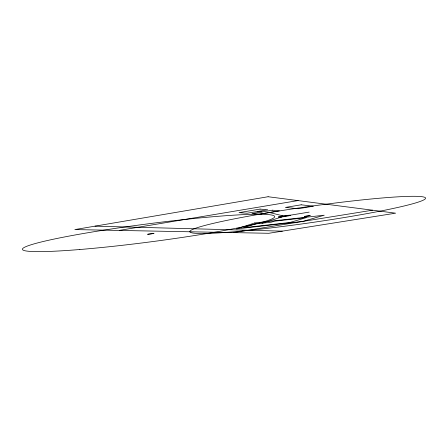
<?xml version="1.0" encoding="UTF-8"?>
<svg xmlns="http://www.w3.org/2000/svg" width="448" height="448" viewBox="0 0 448 448"><rect width="100%" height="100%" fill="white"/><g stroke="black" fill="none" stroke-linecap="round" stroke-linejoin="round"><path stroke-width="0.67" d="M262.069 223.205L281.954 216.91M119.263 230.406L298.116 200.558M281.355 216.653L309.148 212.117M233.296 232.607L372.495 210.202M94.993 226.156L282.335 231.14M257.382 211.518L262.114 211.904M269.422 212.503L283.125 215.897M147.672 234.27L153.916 233.475L147.672 234.27M304.304 216.429L310.139 215.628L304.304 216.429M254.789 222.947L236.32 228.928L302.753 221.424L324.274 215.208L254.789 222.947M255.158 223.978L243.443 227.73L289.85 222.499L306.303 217.633L274.467 221.183L271.292 222.174L255.158 223.978M268.094 196.734L74.827 229.583L268.822 233.285L395.612 213.181L268.094 196.734M260.098 209.093L239.036 212.638L247.1 213.237L267.747 209.782L260.098 209.093M301.179 204.803L285.41 207.441L298.2 208.729L313.404 206.203L301.179 204.803M272.356 210.19L251.955 213.601L259.454 214.161L279.468 210.829L272.356 210.19M281.204 216.983A6.182 0.437 -8 0 0 290.377 215.32A6.182 0.437 -8 0 0 281.187 216.222A6.182 0.437 -8 0 0 281.204 216.983M248.825 230.362A119.045 8.131 -8.1 0 0 425.6 198.285A119.045 8.131 -8.1 0 0 248.763 216.143A119.045 8.131 -8.1 0 0 248.825 230.362M79.862 249.508A127.187 9.094 -7.4 0 0 274.501 217.196A127.187 9.094 -7.4 0 0 91.246 232.176A127.187 9.094 -7.4 0 0 79.862 249.508"/></g></svg>
